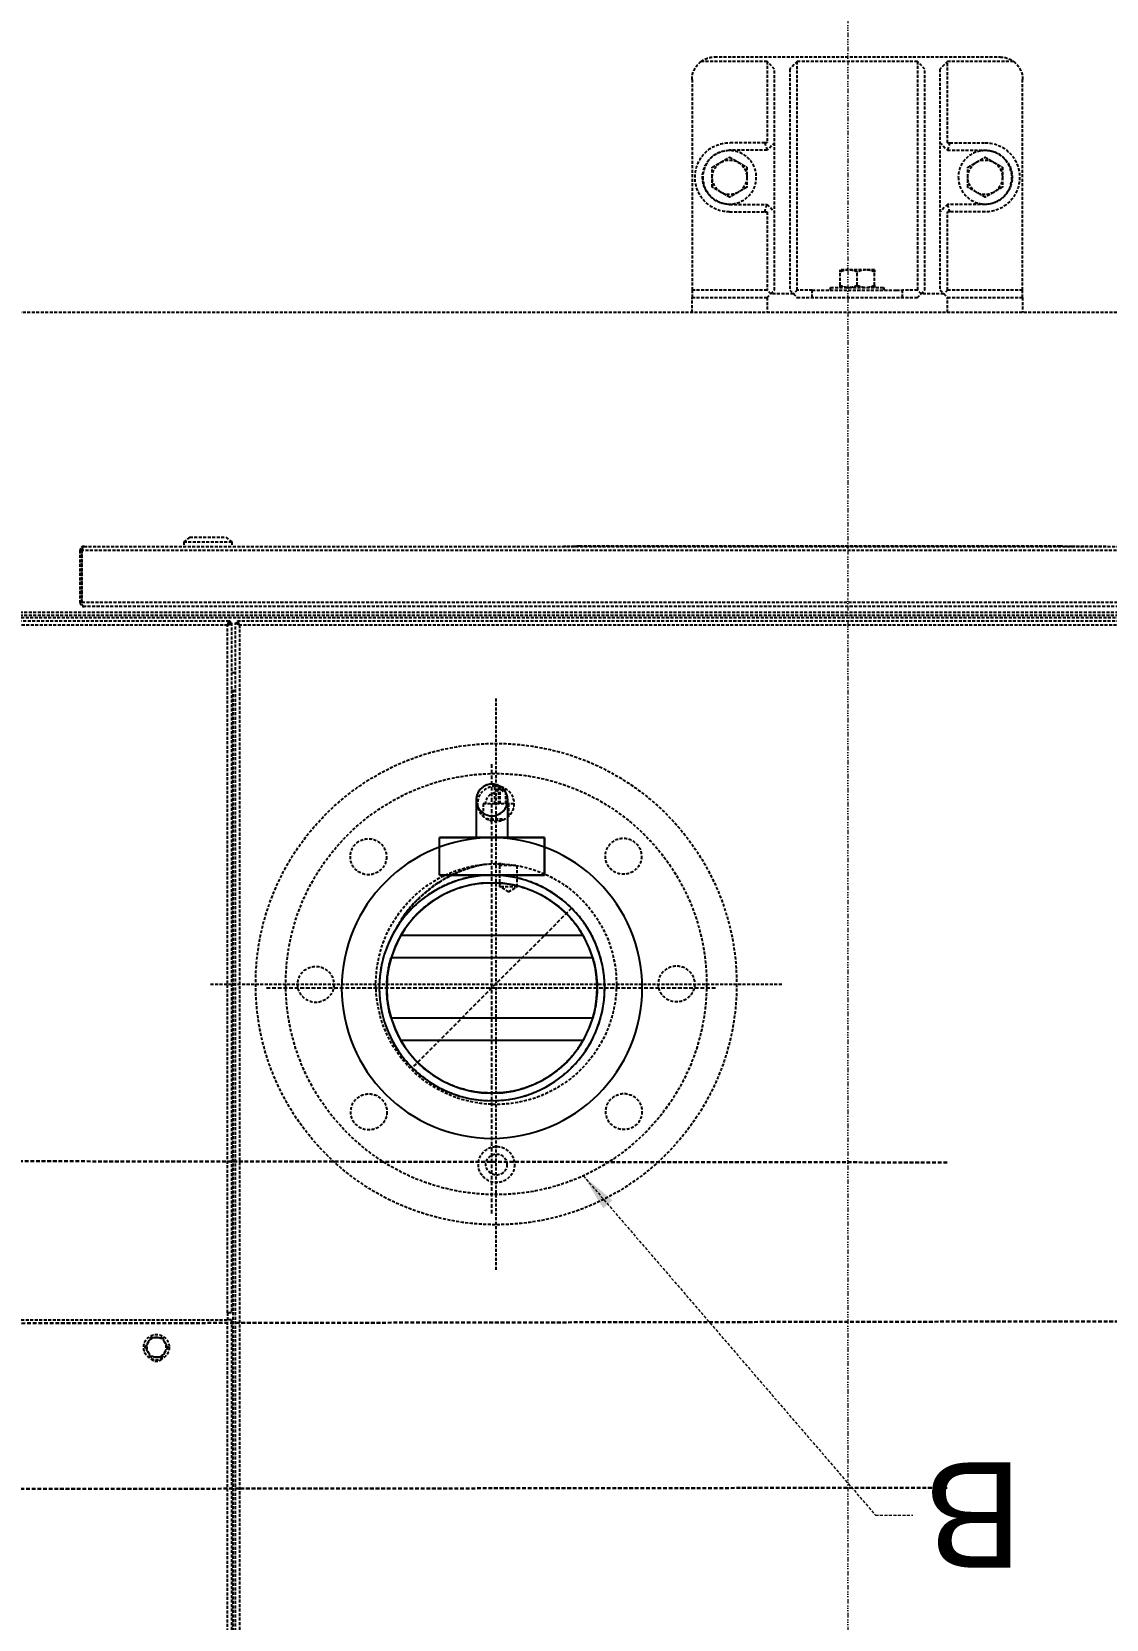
# Model space of a CAD drawing. Extents: x -76427 to 292734, y -42117 to 131250.
# Drawn here: x 8457 to 9172, y 11726 to 12782 of the extents above; entities that cross this region are included whole.
import ezdxf

# ---------------------------------------------------------------- set-up
doc = ezdxf.new("R2010")
doc.units = 0
doc.header["$LTSCALE"] = 10
for name, pattern in [('H12PL1$0$JJP_三點線', [0.9, 0.3, -0.15, 0, -0.15, 0, -0.15, 0, -0.15]), ('XFM7P10PV$0$HIDDEN', [0.375, 0.25, -0.125]), ('XFM7Q10PV-200K$0$18P6-XFM7QB2-PV$0$HIDDEN', [0.3, 0.2, -0.1])]:
    doc.linetypes.add(name, pattern=pattern)
for name, color, linetype in [('H12PL1$0$S-GRID', 252, 'Continuous'), ('XFM7P10PV$0$U-PV-EXH', 252, 'Continuous'), ('XFM7Q10PV-200K$0$PV-EQ(FUTURE)', 252, 'XFM7Q10PV-200K$0$18P6-XFM7QB2-PV$0$HIDDEN')]:
    doc.layers.add(name, color=color, linetype=linetype)
doc.layers.add('XFM7P10PV$0$U-PV', color=252, linetype='Continuous', lineweight=30)
doc.styles.add('XFM7Q10PV-200K$0$Atlas Copco 3.5mm', font='arial.ttf')
doc.dimstyles.new('XFM7Q10PV-200K$0$Atlas Copco$7', dxfattribs={"dimscale": 10, "dimtxt": 3.5, "dimasz": 2.5, "dimexe": 2, "dimexo": 1, "dimgap": 0.762, "dimtad": 1, "dimdec": 1, "dimrnd": 1e-08, "dimtxsty": 'XFM7Q10PV-200K$0$Atlas Copco 3.5mm', "dimcen": 0.09, "dimdle": 10, "dimclrd": 7, "dimclre": 256, "dimclrt": 7, "dimadec": 1, "dimazin": 2, "dimtfac": 1, "dimtdec": 4, "dimtmove": 0, "dimatfit": 3, "dimfxl": 1, "dimtolj": 1, "dimlwd": 9, "dimlwe": 9, "dimarcsym": 0})

# ---------------------------------------------------------------- blocks, each defined once
blk = doc.blocks.new('H12PL1')
at = {"layer": 'H12PL1$0$S-GRID', "linetype": 'H12PL1$0$JJP_三點線', "lineweight": 0}
blk.add_line((9000, 128250), (9000, -28000), dxfattribs=at)
blk = doc.blocks.new('XFM7Q10PV-200K$0$A$C2895ce91')
for p, q in [((-157.1, 110), (-167.1, 110)), ((-157.1, 110), (-152.1, 110)), ((-157.1, 60), (-157.1, 110)), ((-152.1, 110), (-152.1, 60)), ((-152.1, 110), (-12.1, 110)), ((-77, 96.5), (-77.1, 96.5)), ((0, 103.9), (0, 60)), ((-100.1, 85), (-100.1, 61.6)), ((-95.1, 85), (-95.1, 60)), ((-87, 90.8), (-87.1, 90.8)), ((-67, 90.8), (-67.1, 90.8)), ((-59.1, 60), (-59.1, 85)), ((-54.1, 61.6), (-54.1, 85)), ((2.9, -95), (2.9, 95)), ((-87.1, 79.2), (-87, 79.2)), ((-67.1, 79.2), (-67, 79.2)), ((-77.1, 73.5), (-77, 73.5)), ((-167.1, 60), (-157.1, 60)), ((-154.6, 57.5), (-157.1, 60)), ((-152.1, 60), (-154.6, 57.5)), ((-152.1, 55), (-154.6, 57.5)), ((-154.6, 57.5), (-154.6, 42.5)), ((-152.1, 60), (-100.1, 60)), ((-5.2, 55), (-152.1, 55)), ((-100.1, 61.6), (-100.1, 60)), ((-95.1, 60), (-100.1, 55)), ((-54.1, 61.6), (-59.1, 60)), ((-54.1, 55), (-59.1, 60)), ((-54.1, 60), (-54.1, 61.6)), ((-54.1, 60), (0, 60)), ((0, 60), (-5.2, 55)), ((-157.1, 40), (-154.6, 42.5)), ((-154.6, 42.5), (-152.1, 45)), ((-154.6, 42.5), (-152.1, 40)), ((-152.1, 45), (-5.2, 45)), ((-5.2, 45), (0, 40)), ((-157.1, -40), (-157.1, 40)), ((-152.1, 40), (-152.1, 30)), ((0, 40), (-152.1, 40)), ((0, 40), (0, -40)), ((-157.1, 30), (-152.1, 30)), ((-152.1, 26), (-152.1, 30)), ((-152.1, -30), (-152.1, 26)), ((-152.1, 17.8), (-150.3, 17.8)), ((-152.1, 17.8), (-150.3, 17.8)), ((-150.3, 15.4), (-150.3, 17.8)), ((-150.3, 15.4), (-150.3, 17.8)), ((-150.3, -17.8), (-150.3, 15.4)), ((-150.3, -17.8), (-150.3, 15.4)), ((-148.9, 11.5), (-140.1, 11.5)), ((-138.7, 11.5), (-138.7, 5.8)), ((-148.9, 0), (-140.1, 0)), ((-138.7, 5.8), (-138.7, -5.8)), ((-138.7, 5.8), (-138.7, 5.8)), ((-138.7, -5.8), (-138.7, -11.5)), ((-138.7, -5.8), (-138.7, -5.8)), ((-152.1, -17.8), (-150.3, -17.8)), ((-152.1, -17.8), (-150.3, -17.8)), ((-148.9, -11.5), (-140.1, -11.5)), ((-157.1, -30), (-152.1, -30)), ((-152.1, -30), (-152.1, -40)), ((-154.6, -42.5), (-157.1, -40)), ((-152.1, -40), (-154.6, -42.5)), ((-152.1, -40), (0, -40)), ((0, -40), (-5.2, -45)), ((-152.1, -45), (-154.6, -42.5)), ((-154.6, -42.5), (-154.6, -57.5)), ((-5.2, -45), (-152.1, -45)), ((-157.1, -60), (-167.1, -60)), ((-157.1, -60), (-154.6, -57.5)), ((-157.1, -110), (-157.1, -60)), ((-154.6, -57.5), (-152.1, -55)), ((-154.6, -57.5), (-152.1, -60)), ((-152.1, -55), (-5.2, -55)), ((-152.1, -60), (-152.1, -110)), ((-100.1, -60), (-152.1, -60)), ((-95.1, -60), (-100.1, -55)), ((-100.1, -61.6), (-100.1, -60)), ((-100.1, -85), (-100.1, -61.6)), ((-95.1, -85), (-95.1, -60)), ((-54.1, -55), (-59.1, -60)), ((-59.1, -60), (-59.1, -85)), ((-54.1, -61.6), (-59.1, -60)), ((0, -60), (-54.1, -60)), ((-54.1, -60), (-54.1, -61.6)), ((-54.1, -61.6), (-54.1, -85)), ((-5.2, -55), (0, -60)), ((0, -60), (0, -103.9)), ((-77, -73.5), (-77.1, -73.5)), ((-87, -79.2), (-87.1, -79.2)), ((-67, -79.2), (-67.1, -79.2)), ((-87.1, -90.8), (-87, -90.8)), ((-67.1, -90.8), (-67, -90.8)), ((-77.1, -96.5), (-77, -96.5)), ((-167.1, -110), (-157.1, -110)), ((-152.1, -110), (-157.1, -110)), ((-12.1, -110), (-152.1, -110))]:
    blk.add_line(p, q)
for centre in [(-77.1, 85), (-77.1, -85)]:
    blk.add_circle(centre, 17.8)
for centre, radius, start, end in [((-77.1, 85), 23, 0, 180), ((-12.1, 95), 15, 36.5452, 90), ((-77.1, 85), 18, 0, 180), ((-77.1, 85), 11.5, 90.0978, 149.9022), ((-77.1, 85), 11.5, 30.0978, 89.9022), ((-12.1, 95), 15, 0, 36.5452), ((-77.1, 85), 11.5, 150.0978, 209.9022), ((-77.1, 85), 11.5, 330.0978, 29.9022), ((-77.1, 85), 11.5, 210.0978, 269.9022), ((-77.1, 85), 11.5, 270.0978, 329.9022), ((-77.1, -85), 11.5, 90.0978, 149.9022), ((-77.1, -85), 11.5, 30.0978, 89.9022), ((-77.1, -85), 11.5, 150.0978, 209.9022), ((-77.1, -85), 11.5, 330.0978, 29.9022), ((-77.1, -85), 23, 180, 0), ((-77.1, -85), 18, 180, 0), ((-77.1, -85), 11.5, 210.0978, 269.9022), ((-77.1, -85), 11.5, 270.0978, 329.9022), ((-12.1, -95), 15, 323.4548, 0), ((-12.1, -95), 15, 270, 323.4548)]:
    blk.add_arc(centre, radius, start, end)
for points, weights in [([(-83.7, 96.5), (-85.5, 93.5), (-87, 90.8)], [1.00002720507, 1.03773186047, 1]), ([(-77.1, 96.5), (-80.2, 96.5), (-83.7, 96.5)], [1, 1.03773186047, 1.00002720507]), ([(-70.4, 96.5), (-73.9, 96.5), (-77, 96.5)], [1.00002720507, 1.03773186047, 1]), ([(-67.1, 90.8), (-68.6, 93.5), (-70.4, 96.5)], [1, 1.03773186047, 1.00002720507]), ([(-87.1, 90.8), (-88.6, 88.1), (-90.4, 85)], [1, 1.03773186047, 1.00002720507]), ([(-90.4, 85), (-88.6, 81.9), (-87.1, 79.2)], [1.00002720507, 1.03773186047, 1]), ([(-63.7, 85), (-65.5, 88.1), (-67, 90.8)], [1.00002720507, 1.03773186047, 1]), ([(-67, 79.2), (-65.5, 81.9), (-63.7, 85)], [1, 1.03773186047, 1.00002720507]), ([(-87, 79.2), (-85.5, 76.5), (-83.7, 73.5)], [1, 1.03773186047, 1.00002720507]), ([(-70.4, 73.5), (-68.6, 76.5), (-67.1, 79.2)], [1.00002720507, 1.03773186047, 1]), ([(-83.7, 73.5), (-80.2, 73.5), (-77.1, 73.5)], [1.00002720507, 1.03773186047, 1]), ([(-77, 73.5), (-73.9, 73.5), (-70.4, 73.5)], [1, 1.03773186047, 1.00002720507]), ([(-148.9, 11.5), (-150.1, 11.5), (-150.3, 11.5)], [1.00002720507, 1.03291077108, 1.00841579813]), ([(-150.3, 6.5), (-150.1, 8.8), (-148.9, 11.5)], [1.00841579813, 1.03291077107, 1.00002720507]), ([(-140.1, 11.5), (-138.7, 8.5), (-138.7, 5.8)], [1.00002720507, 1.03773186047, 1]), ([(-138.7, 11.5), (-138.7, 11.5), (-140.1, 11.5)], [1, 1.03773186048, 1.00002720507]), ([(-148.9, 0), (-150.1, 2.7), (-150.3, 5)], [1.00002720507, 1.03291077107, 1.00841579813]), ([(-150.3, -5), (-150.1, -2.7), (-148.9, 0)], [1.00841579813, 1.03291077108, 1.00002720507]), ([(-138.7, 5.8), (-138.7, 3.1), (-140.1, 0)], [1, 1.03773186048, 1.00002720507]), ([(-140.1, 0), (-138.7, -3.1), (-138.7, -5.8)], [1.00002720507, 1.03773186047, 1]), ([(-148.9, -11.5), (-150.1, -8.8), (-150.3, -6.5)], [1.00002720507, 1.03291077107, 1.00841579813]), ([(-138.7, -5.8), (-138.7, -8.5), (-140.1, -11.5)], [1, 1.03773186047, 1.00002720507]), ([(-150.3, -11.5), (-150.1, -11.5), (-148.9, -11.5)], [1.00841579813, 1.03291077107, 1.00002720507]), ([(-140.1, -11.5), (-138.7, -11.5), (-138.7, -11.5)], [1.00002720507, 1.03773186047, 1]), ([(-83.7, -73.5), (-85.5, -76.5), (-87, -79.2)], [1.00002720507, 1.03773186048, 1]), ([(-77.1, -73.5), (-80.2, -73.5), (-83.7, -73.5)], [1, 1.03773186047, 1.00002720507]), ([(-70.4, -73.5), (-73.9, -73.5), (-77, -73.5)], [1.00002720507, 1.03773186047, 1]), ([(-67.1, -79.2), (-68.6, -76.5), (-70.4, -73.5)], [1, 1.03773186047, 1.00002720507]), ([(-87.1, -79.2), (-88.6, -81.9), (-90.4, -85)], [1, 1.03773186048, 1.00002720507]), ([(-63.7, -85), (-65.5, -81.9), (-67, -79.2)], [1.00002720507, 1.03773186047, 1]), ([(-90.4, -85), (-88.6, -88.1), (-87.1, -90.8)], [1.00002720507, 1.03773186048, 1]), ([(-87, -90.8), (-85.5, -93.5), (-83.7, -96.5)], [1, 1.03773186047, 1.00002720507]), ([(-70.4, -96.5), (-68.6, -93.5), (-67.1, -90.8)], [1.00002720507, 1.03773186047, 1]), ([(-67, -90.8), (-65.5, -88.1), (-63.7, -85)], [1, 1.03773186047, 1.00002720507]), ([(-83.7, -96.5), (-80.2, -96.5), (-77.1, -96.5)], [1.00002720507, 1.03773186047, 1]), ([(-77, -96.5), (-73.9, -96.5), (-70.4, -96.5)], [1, 1.03773186047, 1.00002720507])]:
    blk.add_rational_spline(points, weights, degree=2)
for points in [[(-100.1, 61.6), (-98.4, 61.1), (-96.7, 60.5), (-95.1, 60)], [(-100.1, -61.6), (-98.4, -61.1), (-96.7, -60.5), (-95.1, -60)]]:
    blk.add_open_spline(points, degree=3)
blk = doc.blocks.new('XFM7P10PV$0$CONTROL DAMPER - 把手式 - 標準-V281-CUB_L40')
at = {"color": 0}
for p, q in [((131360.2, -92889.2), (131360.2, -92914.2)), ((131381.2, -92914.2), (131381.2, -92889.2)), ((131405.7, -92914.2), (131335.7, -92914.2)), ((131335.7, -92914.2), (131405.7, -92914.2)), ((131335.7, -92939.2), (131335.7, -92914.2)), ((131335.7, -92939.2), (131335.7, -92914.2)), ((131405.7, -92914.2), (131405.7, -92939.2)), ((131405.7, -92939.2), (131405.7, -92914.2)), ((131405.7, -92939.2), (131335.7, -92939.2)), ((131335.7, -92939.2), (131405.7, -92939.2)), ((131431.3, -92979.2), (131310.1, -92979.2)), ((131437.8, -92994.2), (131303.6, -92994.2)), ((131437.8, -93034.2), (131303.6, -93034.2)), ((131431.3, -93049.2), (131310.1, -93049.2))]:
    blk.add_line(p, q, dxfattribs=at)
for centre, radius, start, end in [((131370.7, -92889.2), 10.5, 90, 270), ((131370.7, -92889.2), 10.5, 270, 90), ((131370.7, -93014.2), 100, 0, 180), ((131370.7, -93014.2), 100, 0, 180), ((131370.7, -93014.2), 100, 0, 180), ((131370.7, -93014.2), 100, 0, 180), ((131370.7, -93014.2), 75, 0, 180), ((131370.7, -93014.2), 75, 0, 180), ((131370.7, -93014.2), 70, 0, 180), ((131370.7, -93014.2), 70, 0, 180), ((131370.7, -93014.2), 70, 0, 180), ((131370.7, -93014.2), 70, 0, 180), ((131370.7, -93014.2), 70, 0, 180), ((131370.7, -93014.2), 70, 0, 180), ((131370.7, -93014.2), 70, 0, 180), ((131370.7, -93014.2), 70, 150, 163.3985), ((131370.7, -93014.2), 70, 16.6015, 30), ((131370.7, -93014.2), 100, 180, 0), ((131370.7, -93014.2), 100, 180, 0), ((131370.7, -93014.2), 100, 180, 0), ((131370.7, -93014.2), 100, 180, 0), ((131370.7, -93014.2), 75, 180, 0), ((131370.7, -93014.2), 75, 180, 0), ((131370.7, -93014.2), 70, 180, 0), ((131370.7, -93014.2), 70, 180, 0), ((131370.7, -93014.2), 70, 180, 0), ((131370.7, -93014.2), 70, 180, 0), ((131370.7, -93014.2), 70, 180, 0), ((131370.7, -93014.2), 70, 180, 0), ((131370.7, -93014.2), 70, 180, 0), ((131370.7, -93014.2), 70, 196.6015, 210), ((131370.7, -93014.2), 70, 330, 343.3985)]:
    blk.add_arc(centre, radius, start, end, dxfattribs=at)
for points, knots in [([(131370.7, -92878.7), (131369.8, -92878.7), (131368.4, -92878.8), (131366.6, -92879.4), (131365.4, -92880), (131364.5, -92880.7), (131363.7, -92881.3), (131363.1, -92881.9), (131362.3, -92882.7), (131361.7, -92883.7), (131361.2, -92884.5), (131361, -92885.1), (131360.7, -92885.8), (131360.5, -92886.4), (131360.4, -92887.1), (131360.3, -92887.8), (131360.2, -92888.5), (131360.2, -92889.2), (131360.2, -92889.8), (131360.3, -92890.5), (131360.4, -92891.2), (131360.5, -92891.9), (131360.7, -92892.5), (131361, -92893.2), (131361.2, -92893.8), (131361.6, -92894.4), (131361.9, -92895), (131362.5, -92895.7), (131363.1, -92896.4), (131363.7, -92897.1), (131364.5, -92897.6), (131365.4, -92898.3), (131366.6, -92898.9), (131368.4, -92899.5), (131369.8, -92899.7), (131370.7, -92899.7)], [0, 0, 0, 0, 0.083333, 0.125, 0.166667, 0.208333, 0.229167, 0.25, 0.291667, 0.333333, 0.354167, 0.375, 0.395833, 0.416667, 0.4375, 0.458333, 0.479167, 0.5, 0.520833, 0.541667, 0.5625, 0.583333, 0.604167, 0.625, 0.645833, 0.666667, 0.6875, 0.708333, 0.75, 0.770833, 0.791667, 0.833333, 0.875, 0.916667, 1, 1, 1, 1]), ([(131370.7, -92899.7), (131371.6, -92899.7), (131373, -92899.5), (131374.7, -92898.9), (131375.9, -92898.3), (131376.9, -92897.6), (131377.6, -92897.1), (131378.3, -92896.4), (131379, -92895.6), (131379.7, -92894.6), (131380.1, -92893.8), (131380.4, -92893.2), (131380.6, -92892.5), (131380.8, -92891.9), (131381, -92891.2), (131381.1, -92890.5), (131381.2, -92889.8), (131381.2, -92889.2), (131381.2, -92888.5), (131381.1, -92887.8), (131381, -92887.1), (131380.8, -92886.4), (131380.6, -92885.8), (131380.4, -92885.1), (131380.1, -92884.5), (131379.8, -92883.9), (131379.4, -92883.3), (131378.9, -92882.6), (131378.3, -92881.9), (131377.6, -92881.3), (131376.9, -92880.7), (131375.9, -92880), (131374.7, -92879.4), (131373, -92878.8), (131371.6, -92878.7), (131370.7, -92878.7)], [0, 0, 0, 0, 0.083333, 0.125, 0.166667, 0.208333, 0.229167, 0.25, 0.291667, 0.333333, 0.354167, 0.375, 0.395833, 0.416667, 0.4375, 0.458333, 0.479167, 0.5, 0.520833, 0.541667, 0.5625, 0.583333, 0.604167, 0.625, 0.645833, 0.666667, 0.6875, 0.708333, 0.75, 0.770833, 0.791667, 0.833333, 0.875, 0.916667, 1, 1, 1, 1]), ([(131310.1, -92979.2), (131310.1, -92979.2), (131310.6, -92978.3), (131311.8, -92976.4), (131312.7, -92975), (131313.6, -92973.5), (131315.1, -92971.5), (131317.4, -92968.8), (131319.4, -92966.5), (131321.2, -92964.7), (131322.5, -92963.4), (131323.8, -92962.1), (131325.7, -92960.4), (131328.3, -92958.4), (131331.4, -92956.2), (131334.6, -92954.1), (131337.9, -92952.2), (131341.3, -92950.5), (131344.8, -92949.1), (131348.3, -92947.8), (131351.9, -92946.7), (131355.5, -92945.8), (131359.3, -92945), (131363, -92944.5), (131366.8, -92944.3), (131370.7, -92944.2), (131374.5, -92944.3), (131378.3, -92944.5), (131382.1, -92945), (131385.8, -92945.8), (131389.4, -92946.7), (131393, -92947.8), (131396.6, -92949), (131400, -92950.5), (131403.4, -92952.2), (131406.7, -92954.1), (131409.9, -92956.2), (131413.1, -92958.4), (131415.6, -92960.4), (131417.5, -92962.1), (131418.9, -92963.4), (131420.2, -92964.7), (131421.9, -92966.5), (131424, -92968.8), (131426.2, -92971.5), (131427.7, -92973.5), (131428.7, -92975), (131429.5, -92976.4), (131430.7, -92978.3), (131431.2, -92979.2), (131431.3, -92979.2)], [0, 0, 0, 0, 0.045455, 0.068182, 0.079545, 0.090909, 0.113636, 0.136364, 0.159091, 0.170455, 0.181818, 0.193182, 0.204545, 0.227273, 0.25, 0.272727, 0.295455, 0.318182, 0.340909, 0.363636, 0.386364, 0.409091, 0.431818, 0.454545, 0.477273, 0.5, 0.522727, 0.545455, 0.568182, 0.590909, 0.613636, 0.636364, 0.659091, 0.681818, 0.704545, 0.727273, 0.75, 0.772727, 0.795455, 0.806818, 0.818182, 0.829545, 0.840909, 0.863636, 0.886364, 0.909091, 0.920455, 0.931818, 0.954545, 1, 1, 1, 1]), ([(131300.7, -93014.2), (131300.7, -93012.7), (131300.8, -93009.7), (131301.1, -93006.1), (131301.5, -93003.5), (131301.8, -93001.7), (131302.1, -93000), (131302.4, -92998.5), (131302.8, -92997.2), (131303.1, -92995.8), (131303.5, -92994.5), (131303.6, -92994.2), (131303.6, -92994.2)], [0, 0, 0, 0, 0.142857, 0.285714, 0.357143, 0.428571, 0.5, 0.571429, 0.642857, 0.714286, 0.857143, 1, 1, 1, 1]), ([(131437.8, -92994.2), (131437.8, -92994.2), (131437.9, -92994.5), (131438.2, -92995.8), (131438.6, -92997.2), (131438.9, -92998.5), (131439.2, -93000), (131439.6, -93001.7), (131439.9, -93003.5), (131440.2, -93006.1), (131440.6, -93009.7), (131440.7, -93012.7), (131440.7, -93014.2)], [0, 0, 0, 0, 0.142857, 0.285714, 0.357143, 0.428571, 0.5, 0.571429, 0.642857, 0.714286, 0.857143, 1, 1, 1, 1]), ([(131303.6, -93034.2), (131303.6, -93034.2), (131303.5, -93033.8), (131303.1, -93032.6), (131302.8, -93031.1), (131302.4, -93029.8), (131302.1, -93028.3), (131301.8, -93026.7), (131301.5, -93024.8), (131301.1, -93022.2), (131300.8, -93018.7), (131300.7, -93015.7), (131300.7, -93014.2)], [0, 0, 0, 0, 0.142857, 0.285714, 0.357143, 0.428571, 0.5, 0.571429, 0.642857, 0.714286, 0.857143, 1, 1, 1, 1]), ([(131440.7, -93014.2), (131440.7, -93015.7), (131440.6, -93018.7), (131440.2, -93022.2), (131439.9, -93024.8), (131439.6, -93026.7), (131439.2, -93028.3), (131438.9, -93029.8), (131438.6, -93031.1), (131438.2, -93032.6), (131437.9, -93033.8), (131437.8, -93034.2), (131437.8, -93034.2)], [0, 0, 0, 0, 0.142857, 0.285714, 0.357143, 0.428571, 0.5, 0.571429, 0.642857, 0.714286, 0.857143, 1, 1, 1, 1]), ([(131431.3, -93049.2), (131431.2, -93049.2), (131430.7, -93050), (131429.5, -93052), (131428.7, -93053.3), (131427.7, -93054.8), (131426.2, -93056.8), (131424, -93059.5), (131421.9, -93061.8), (131420.2, -93063.6), (131418.9, -93065), (131417.5, -93066.3), (131415.6, -93067.9), (131413.1, -93069.9), (131409.9, -93072.2), (131406.7, -93074.2), (131403.4, -93076.1), (131400, -93077.8), (131396.6, -93079.3), (131393, -93080.5), (131389.4, -93081.6), (131385.8, -93082.6), (131382.1, -93083.3), (131378.3, -93083.8), (131374.5, -93084), (131370.7, -93084.1), (131366.8, -93084), (131363, -93083.8), (131359.3, -93083.3), (131355.5, -93082.5), (131351.9, -93081.6), (131348.3, -93080.5), (131344.8, -93079.3), (131341.3, -93077.8), (131337.9, -93076.1), (131334.6, -93074.2), (131331.4, -93072.2), (131328.3, -93069.9), (131325.7, -93067.9), (131323.8, -93066.3), (131322.5, -93064.9), (131321.2, -93063.6), (131319.4, -93061.8), (131317.4, -93059.5), (131315.1, -93056.8), (131313.6, -93054.8), (131312.7, -93053.3), (131311.8, -93052), (131310.6, -93050), (131310.1, -93049.2), (131310.1, -93049.2)], [0, 0, 0, 0, 0.045455, 0.068182, 0.079545, 0.090909, 0.113636, 0.136364, 0.159091, 0.170455, 0.181818, 0.193182, 0.204545, 0.227273, 0.25, 0.272727, 0.295455, 0.318182, 0.340909, 0.363636, 0.386364, 0.409091, 0.431818, 0.454545, 0.477273, 0.5, 0.522727, 0.545455, 0.568182, 0.590909, 0.613636, 0.636364, 0.659091, 0.681818, 0.704545, 0.727273, 0.75, 0.772727, 0.795455, 0.806818, 0.818182, 0.829545, 0.840909, 0.863636, 0.886364, 0.909091, 0.920455, 0.931818, 0.954545, 1, 1, 1, 1])]:
    blk.add_open_spline(points, degree=3, knots=knots, dxfattribs=at)
blk = doc.blocks.new('XFM7P10PV')
at = {"layer": 'XFM7P10PV$0$U-PV', "color": 253, "linetype": 'XFM7P10PV$0$HIDDEN'}
for p, q in [((9066.1, 12029.9, 0), (7988.3, 12031.3)), ((10417.7, 11926.5, 0), (7785.7, 11921.7)), ((7988.3, 11812.2), (9066.1, 11813.6, 0))]:
    blk.add_line(p, q, dxfattribs=at)
at = {"layer": 'XFM7P10PV$0$U-PV-EXH', "color": 253, "linetype": 'XFM7P10PV$0$HIDDEN'}
for p, q in [((8763.2, 11996), (8763.2, 12296)), ((8763.2, 11996), (8763.2, 12296)), ((8816.2, 12199), (8710.1, 12092.9)), ((8816.2, 12199), (8710.1, 12092.9)), ((8613.2, 12146), (8913.2, 12146)), ((8613.2, 12146), (8913.2, 12146)), ((8763.2, 12146), (8763.2, 12146)), ((8763.2, 12146), (8763.2, 12146))]:
    blk.add_line(p, q, dxfattribs=at)
for start, end in [(0, 180), (0, 180), (180, 0), (180, 0)]:
    blk.add_arc((8763.2, 12146), 75, start, end, dxfattribs=at)
blk.add_blockref('XFM7P10PV$0$CONTROL DAMPER - 把手式 - 標準-V281-CUB_L40', (-122607.5, 105160.1), dxfattribs=at)
blk = doc.blocks.new('XFM7Q10PV-200K$0$PV-主機 - Mega-V57-CUB_L40')
for p, q in [((922, -1369), (922, 1399)), ((923.5, -1365), (923.5, 1395)), ((925.5, -1365), (925.5, 1395)), ((917.2, -472.3), (917.2, 592.2)), ((920, 593.7), (920, -473.7)), ((455.2, 145), (455.2, -472.3)), ((929.6, -376.8), (929.6, -376.8)), ((929.6, -376.8), (929.6, -376.9)), ((929.6, -1356.2), (929.6, -376.9)), ((932.4, -374.1), (932.4, -375.3)), ((966.9, -374.1), (932.4, -374.1)), ((966.9, -375.3), (932.4, -375.3)), ((932.4, -375.4), (932.4, -1357.7)), ((932.4, -375.4), (966.9, -375.4)), ((966.9, -375.3), (966.9, -374.1)), ((966.9, -1357.7), (966.9, -375.4)), ((969.6, -376.8), (969.6, -1356.3)), ((972.6, -443.1), (969.6, -443.1)), ((972.6, -443.1), (972.6, -475.1)), ((975.6, -447.1), (972.6, -443.1)), ((975.6, -447.1), (975.6, -471.1)), ((678.5, -461), (678.5, -841)), ((455.2, -475), (-920.5, -475)), ((-919, -472.3), (455.2, -472.3)), ((460, -472.3), (455.2, -472.3)), ((455.2, -475), (455.2, -472.3)), ((460, -472.3), (917.2, -472.3)), ((460, -475), (460, -472.3)), ((918.7, -475), (460, -475)), ((873.7, -475), (873.7, -476)), ((885.5, -477.5), (885.5, -475)), ((918.4, -473.7), (918.7, -473.7)), ((920, -473.7), (918.7, -473.7)), ((918.7, -475), (918.7, -473.8)), ((975.6, -471.1), (972.6, -475.1)), ((-918.7, -477.5), (918.7, -477.5)), ((917.2, -480.3), (-917.3, -480.3)), ((-873.7, -476), (873.7, -476)), ((873.7, -476), (873.7, -477.5)), ((917.2, -1399.8), (917.2, -480.3)), ((918.4, -478.8), (918.7, -478.8)), ((918.7, -477.5), (918.7, -478.8)), ((920, -478.8), (918.7, -478.8)), ((920, -478.8), (920, -1401.2)), ((972.6, -475.1), (969.6, -475.1)), ((715.4, -584.1), (715.3, -584.3)), ((798.4, -642.3), (790.1, -642.3)), ((798.4, -659.3), (798.4, -642.3)), ((488.5, -651), (868.5, -651)), ((739.9, -659.3), (743.2, -653.5)), ((743.2, -665), (743.2, -653.5)), ((743.2, -653.5), (757.4, -653.5)), ((757.4, -664.1), (757.4, -653.5)), ((758.4, -649.8), (758.5, -649.7)), ((758.4, -654.5), (758.4, -649.8)), ((787.4, -655.4), (787.4, -646.2)), ((788.4, -644.3), (788.4, -657.3)), ((798.4, -650.2), (810.5, -650.2)), ((798.4, -652.7), (810.3, -652.7)), ((798.4, -653.6), (810.2, -653.6)), ((739.9, -659.3), (743.2, -665)), ((743.2, -665), (757.2, -665)), ((798.4, -659.3), (789.9, -659.3)), ((798.4, -657.4), (808.5, -657.4)), ((798.4, -662.8), (798.4, -659.3)), ((969.6, -695.7), (969.6, -695.7)), ((969.6, -703.3), (969.6, -703.3)), ((969.6, -704.7), (969.8, -704.7)), ((969.6, -705), (969.8, -705)), ((969.6, -705.4), (969.8, -705.4)), ((969.6, -706.1), (969.8, -706.1)), ((969.6, -706.3), (969.8, -706.3)), ((969.8, -705), (969.8, -704.7)), ((969.8, -705.4), (969.8, -705)), ((969.8, -706.1), (969.8, -705.4)), ((969.8, -706.3), (969.8, -706.1)), ((969.8, -1026.3), (969.8, -706.3)), ((969.6, -1026.3), (969.8, -1026.3)), ((969.6, -1026.6), (969.8, -1026.6)), ((969.6, -1027), (969.8, -1027)), ((969.6, -1034.1), (969.6, -1027.7)), ((969.6, -1027.7), (969.8, -1027.7)), ((969.6, -1042.2), (969.6, -1034.1)), ((969.6, -1034.1), (969.6, -1034.1)), ((969.8, -1026.6), (969.8, -1026.3)), ((969.8, -1027), (969.8, -1026.6)), ((969.8, -1027.7), (969.8, -1027)), ((969.6, -1056.9), (969.6, -1042.2)), ((969.6, -1042.2), (969.6, -1042.2)), ((969.6, -1056.9), (969.6, -1056.9))]:
    blk.add_line(p, q)
for centre, radius in [((437, -425), 8.5), ((678.5, -651), 160), ((678.5, -651), 140), ((678.3, -531), 12), ((593.5, -566.3), 12), ((763.2, -566), 12), ((678.5, -651), 80), ((558.5, -651.2), 12), ((798.5, -650.8), 12), ((558.5, -651.2), 7), ((593.7, -736), 12), ((763.5, -735.7), 12), ((678.6, -771), 12)]:
    blk.add_circle(centre, radius)
for centre, radius, start, end in [((932.4, -376.8), 1.5, 90, 111.0026), ((432.7, -425), 5, 132.9888, 227.0112), ((437, -425), 6.5, 120, 180), ((437, -425), 6.5, 60, 120), ((437, -425), 6.5, 0, 60), ((437, -425), 6.5, 180, 240), ((437, -425), 6.5, 240, 300), ((437, -425), 6.5, 300, 0), ((675.2, -658.3), 84.1, 8.9822, 61.5), ((675.2, -658.3), 84.3, 10.6297, 61.5), ((798.5, -650.8), 7, 5.0812, 90.6129), ((757.4, -652.5), 1, 270, 0), ((787.4, -644.8), 1, 282.229, 0), ((798.5, -650.8), 7, 269.3871, 289.7237)]:
    blk.add_arc(centre, radius, start, end)
for centre, ratio in [((807.4, -651.5), 0.5), ((807.4, -655.3), 0.866025)]:
    blk.add_ellipse(centre, major_axis=(0.75, 0), ratio=ratio)
blk.add_ellipse((807.4, -654.8), major_axis=(0.75, 0), ratio=0.866025, start_param=3.536692, end_param=5.888086)
for points, knots in [([(932.4, -374.1), (931.4, -374.1), (930.5, -374.6), (930, -375.4), (929.7, -375.8), (929.6, -376.3), (929.6, -376.8)], [0, 0, 0, 0, 1.030866, 1.030866, 1.030866, 1.570796, 1.570796, 1.570796, 1.570796]), ([(929.6, -376.9), (929.6, -376.4), (930.1, -375.8), (930.9, -375.6), (931.4, -375.4), (931.9, -375.4), (932.4, -375.4)], [-1.570796, -1.570796, -1.570796, -1.570796, -0.539931, -0.539931, -0.539931, 0, 0, 0, 0]), ([(969.6, -376.8), (969.6, -375.8), (969, -374.8), (968.1, -374.4), (967.7, -374.2), (967.3, -374.1), (966.9, -374.1)], [0, 0, 0, 0, 1.087346, 1.087346, 1.087346, 1.570796, 1.570796, 1.570796, 1.570796]), ([(967.9, -375.7), (967.7, -375.6), (967.5, -375.4), (967.3, -375.4), (967.2, -375.3), (967, -375.3), (966.9, -375.3)], [0.7978126, 0.7978126, 0.7978126, 0.7978126, 1.2652557, 1.2652557, 1.2652557, 1.5707963, 1.5707963, 1.5707963, 1.5707963]), ([(966.9, -375.4), (967.9, -375.7), (968.8, -376), (969.3, -376.4), (969.5, -376.5), (969.6, -376.7), (969.6, -376.8)], [0, 0, 0, 0, 1.087346, 1.087346, 1.087346, 1.570796, 1.570796, 1.570796, 1.570796]), ([(918.7, -473.8), (918.3, -473.8), (917.9, -473.3), (917.5, -472.7), (917.4, -472.6), (917.3, -472.4), (917.2, -472.3)], [0, 0, 0, 0, 1.265256, 1.265256, 1.265256, 1.570796, 1.570796, 1.570796, 1.570796]), ([(917.2, -472.3), (917.6, -473.2), (917.9, -474.2), (918.2, -474.7), (918.4, -474.9), (918.5, -475), (918.7, -475)], [0, 0, 0, 0, 1.087346, 1.087346, 1.087346, 1.570796, 1.570796, 1.570796, 1.570796]), ([(917.2, -472.3), (917.9, -472.6), (918.5, -473), (918.7, -473.4), (918.7, -473.5), (918.7, -473.6), (918.7, -473.7)], [0, 0, 0, 0, 1.265256, 1.265256, 1.265256, 1.570796, 1.570796, 1.570796, 1.570796]), ([(917.2, -472.3), (918.2, -472.6), (919.2, -472.9), (919.7, -473.2), (919.9, -473.4), (920, -473.5), (920, -473.7)], [0, 0, 0, 0, 1.087346, 1.087346, 1.087346, 1.570796, 1.570796, 1.570796, 1.570796]), ([(917.2, -480.3), (917.6, -479.3), (917.9, -478.3), (918.2, -477.8), (918.4, -477.6), (918.5, -477.5), (918.7, -477.5)], [0, 0, 0, 0, 1.087346, 1.087346, 1.087346, 1.570796, 1.570796, 1.570796, 1.570796]), ([(917.2, -480.3), (917.6, -479.6), (918, -479), (918.4, -478.8), (918.5, -478.8), (918.6, -478.8), (918.7, -478.8)], [0, 0, 0, 0, 1.265256, 1.265256, 1.265256, 1.570796, 1.570796, 1.570796, 1.570796]), ([(918.7, -478.8), (918.7, -479.2), (918.3, -479.6), (917.7, -480), (917.5, -480.1), (917.4, -480.2), (917.2, -480.3)], [0, 0, 0, 0, 1.265256, 1.265256, 1.265256, 1.570796, 1.570796, 1.570796, 1.570796]), ([(917.2, -480.3), (918.2, -479.9), (919.2, -479.6), (919.7, -479.3), (919.9, -479.1), (920, -479), (920, -478.8)], [0, 0, 0, 0, 1.087346, 1.087346, 1.087346, 1.570796, 1.570796, 1.570796, 1.570796])]:
    blk.add_open_spline(points, degree=3, knots=knots)
for points, weights in [([(430.5, -421.2), (432.2, -420.2), (433.7, -419.4)], [1.07595444278, 1.07665212978, 1]), ([(430.5, -425), (430.5, -423.3), (430.5, -421.2)], [1, 1.07665212978, 1.07595444278]), ([(433.7, -419.4), (435.2, -418.5), (437, -417.5)], [1, 1.07665212978, 1.07595444278]), ([(437, -417.5), (438.7, -418.5), (440.2, -419.4)], [1.07595444278, 1.07665212978, 1]), ([(440.2, -419.4), (441.7, -420.2), (443.5, -421.2)], [1, 1.07665212978, 1.07595444278]), ([(443.5, -421.2), (443.5, -423.3), (443.5, -425)], [1.07595444278, 1.07665212978, 1]), ([(430.5, -428.8), (430.5, -426.7), (430.5, -425)], [1.07595444278, 1.07665212978, 1]), ([(433.7, -430.6), (432.2, -429.8), (430.5, -428.8)], [1, 1.07665212978, 1.07595444278]), ([(437, -432.5), (435.2, -431.5), (433.7, -430.6)], [1.07595444278, 1.07665212978, 1]), ([(440.2, -430.6), (438.7, -431.5), (437, -432.5)], [1, 1.07665212978, 1.07595444278]), ([(443.5, -428.8), (441.7, -429.8), (440.2, -430.6)], [1.07595444278, 1.07665212978, 1]), ([(443.5, -425), (443.5, -426.7), (443.5, -428.8)], [1, 1.07665212978, 1.07595444278])]:
    blk.add_rational_spline(points, weights, degree=2)
for points in [[(969.6, -703.3), (969.6, -700.1), (969.6, -697.5), (969.6, -695.7)], [(969.6, -704.7), (969.6, -703.9), (969.6, -703.3)]]:
    blk.add_open_spline(points, degree=2)
at = {"insert": (290.4, -1001.1), "char_height": 70, "attachment_point": 1, "rotation": 90, "style": 'XFM7Q10PV-200K$0$Atlas Copco 3.5mm'}
blk.add_mtext('{B}', dxfattribs=at)
at = {"annotation_type": 0, "has_hookline": 1, "hookline_direction": 1, "text_width": 52.9, "horizontal_direction": (0, 1, 0)}
blk.add_leader([(551, -709), (325.4, -903.3), (325.4, -928.3)], dimstyle='XFM7Q10PV-200K$0$Atlas Copco$7', override={"dimtad": 0}, dxfattribs=at)
blk = doc.blocks.new('XFM7Q10PV-200K')
at = {"layer": 'XFM7Q10PV-200K$0$PV-EQ(FUTURE)'}
blk.add_lwpolyline([(6475, 10345), (9725, 10345), (9725, 12595), (6475, 12595)], close=True, dxfattribs=at)
at = {"layer": 'XFM7Q10PV-200K$0$PV-EQ(FUTURE)', "xscale": -1, "rotation": 270}
blk.add_blockref('XFM7Q10PV-200K$0$A$C2895ce91', (9006.3, 12762.1), dxfattribs=at)
at = {"layer": 'XFM7Q10PV-200K$0$PV-EQ(FUTURE)', "rotation": 90}
blk.add_blockref('XFM7Q10PV-200K$0$PV-主機 - Mega-V57-CUB_L40', (8115, 11470), dxfattribs=at)

msp = doc.modelspace()

# ---------------------------------------------------------------- block references
msp.add_blockref('XFM7P10PV', (0, 0))

# ---------------------------------------------------------------- next in the draw order: block references
msp.add_blockref('H12PL1', (0, 0))

# ---------------------------------------------------------------- next in the draw order: block references
msp.add_blockref('XFM7Q10PV-200K', (0, 0))

doc.saveas('drawing.dxf')
